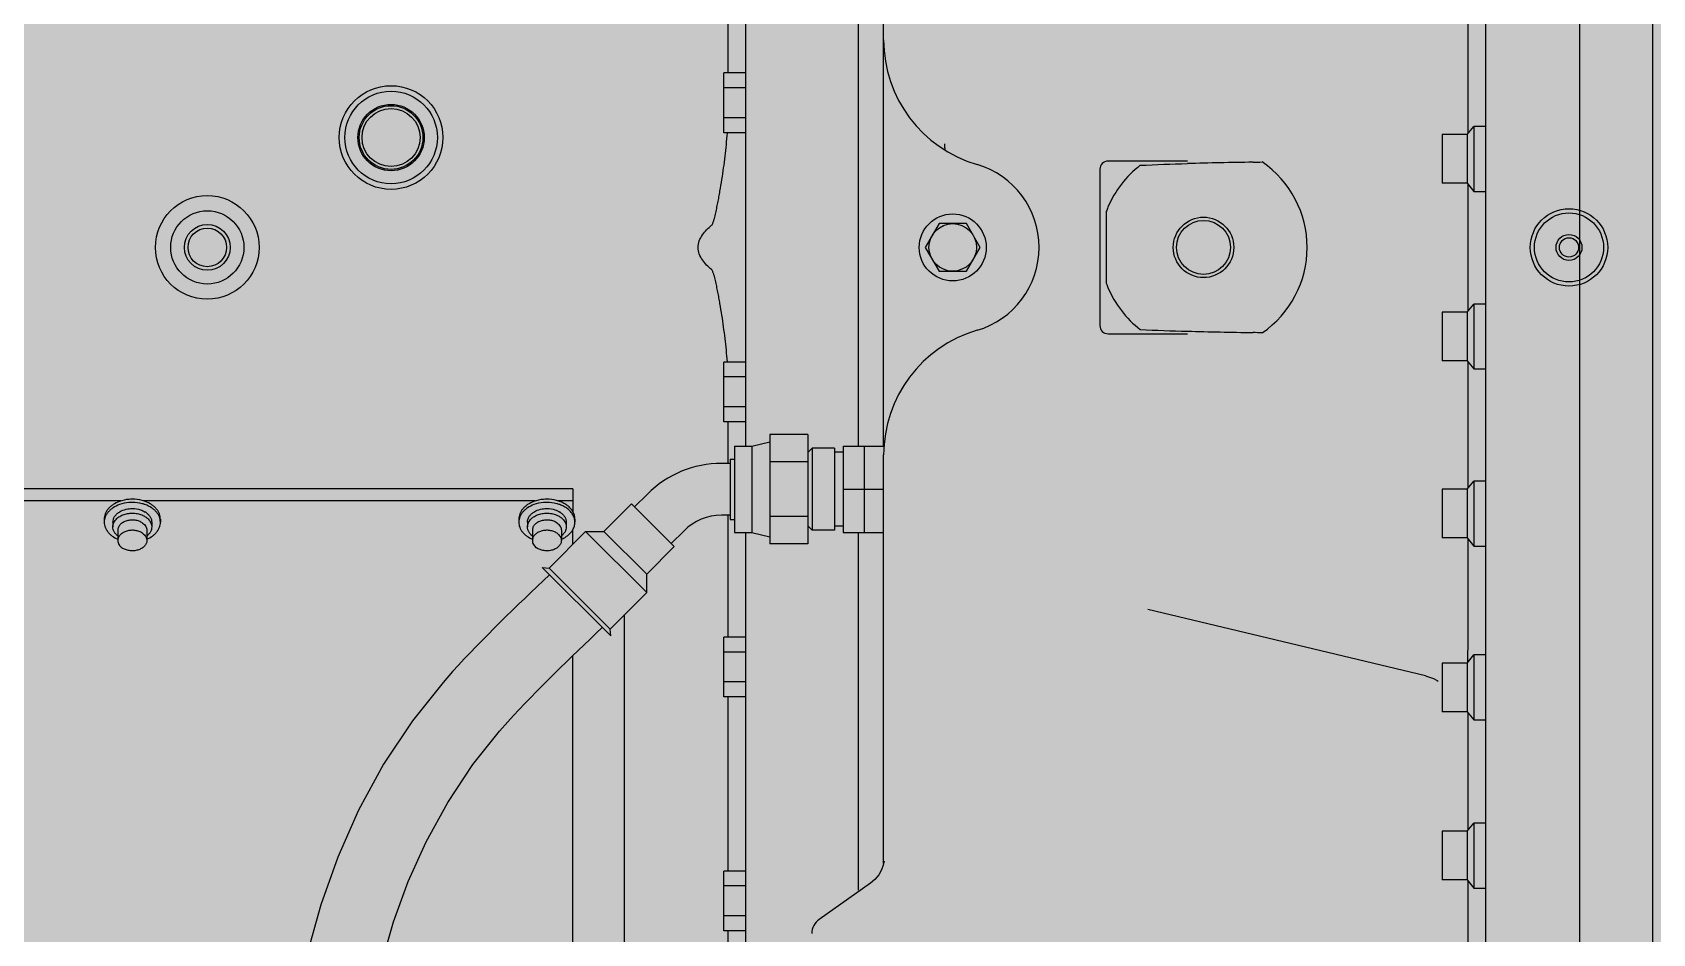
# Model space of a CAD drawing. Extents: x -18489 to 195597, y -1599 to 112111.
# Drawn here: x -14605.3 to -14545.8, y 3033.9 to 3067 of the extents above; entities that cross this region are included whole.
import ezdxf

# ---------------------------------------------------------------- set-up
doc = ezdxf.new("R2010")
doc.units = 0
doc.header["$LTSCALE"] = 100
for name, color, linetype in [('188K-SM-03-F10-MECH-EQ-Y2257103$0$0 Xref', 8, 'Continuous'), ('188K-SM-03-F10-MECH-EQ-Y2257103$0$M-EQU-FOUNDATION', 8, 'Continuous'), ('188K-SM-03-F10-MECH-EQ-Y2257103$0$Micron CUP L10 HVAC EQU$0$M-MECH-EQU', 136, 'Continuous'), ('188K-SM-03-F10-MECH-EQ-Y2257103$0$Micron CUP L10 HVAC EQU$0$M-PHASE1 AREA', 252, 'Continuous')]:
    doc.layers.add(name, color=color, linetype=linetype)

# ---------------------------------------------------------------- blocks, each defined once
blk = doc.blocks.new('188K-SM-03-F10-MECH-EQ-Y2257103$0$Micron CUP L10 HVAC EQU$0$A$C0c53ceb0')
at = {"layer": '188K-SM-03-F10-MECH-EQ-Y2257103$0$Micron CUP L10 HVAC EQU$0$M-PHASE1 AREA'}
for p, q in [((15946.39442, 22878.08583), (15946.39442, 19633.4986)), ((15973.29009, 22076.66037), (15973.29009, 20755.90123)), ((15911.88678, 22022.36767), (15911.88678, 20810.79399)), ((15640.13905, 21710.4475), (15640.13905, 21343.63268)), ((15681.49748, 21652.62068), (15681.49748, 21343.63268)), ((15690.88559, 21343.63268), (15690.88559, 21642.859)), ((15633.79573, 21480.64866), (15633.79573, 21559.66038)), ((15905.54346, 21458.45787), (15905.54346, 21504.71351)), ((15640.13905, 21480.64866), (15632.22259, 21480.64866)), ((15632.22259, 21458.67477), (15632.22259, 21480.64866)), ((15640.13905, 21475.15519), (15632.22259, 21475.15519)), ((15640.13905, 21464.16824), (15632.22259, 21464.16824)), ((15640.13905, 21458.67477), (15632.22259, 21458.67477)), ((15905.16286, 21458.00999), (15896.02848, 21458.00999)), ((15896.02848, 21458.00999), (15896.02848, 21440.12183)), ((15905.16286, 21458.00999), (15907.67481, 21460.96597)), ((15905.16286, 21458.00999), (15905.16286, 21440.12183)), ((15911.88678, 21460.96597), (15907.67481, 21460.96597)), ((15907.67481, 21460.96597), (15907.67481, 21437.16585)), ((15802.43237, 21448.29742), (15773.34872, 21448.29742)), ((15770.30392, 21445.25263), (15770.30392, 21387.90904)), ((15905.16286, 21440.12183), (15896.02848, 21440.12183)), ((15905.16286, 21440.12183), (15907.67481, 21437.16585)), ((15905.54346, 21393.25381), (15905.54346, 21439.67396)), ((15907.67481, 21437.16585), (15911.88678, 21437.16585)), ((15772.66098, 21429.76655), (15772.66098, 21403.39512)), ((15711.22317, 21425.30289), (15706.18749, 21416.58083)), ((15721.29454, 21425.30289), (15711.22317, 21425.30289)), ((15726.33023, 21416.58083), (15721.29454, 21425.30289)), ((15706.18749, 21416.58083), (15711.22317, 21407.85877)), ((15721.29454, 21407.85877), (15726.33023, 21416.58083)), ((15711.22317, 21407.85877), (15721.29454, 21407.85877)), ((15905.16286, 21392.80593), (15896.02848, 21392.80593)), ((15896.02848, 21392.80593), (15896.02848, 21374.91778)), ((15905.16286, 21392.80593), (15907.67481, 21395.76192)), ((15905.16286, 21392.80593), (15905.16286, 21374.91778)), ((15911.88678, 21395.76192), (15907.67481, 21395.76192)), ((15907.67481, 21395.76192), (15907.67481, 21371.96179)), ((15773.34872, 21384.86424), (15802.43237, 21384.86424)), ((15640.13905, 21374.4869), (15632.22259, 21374.4869)), ((15632.22259, 21352.513), (15632.22259, 21374.4869)), ((15905.16286, 21374.91778), (15896.02848, 21374.91778)), ((15905.16286, 21374.91778), (15907.67481, 21371.96179)), ((15905.54346, 21328.21719), (15905.54346, 21374.4699)), ((15640.13905, 21368.99342), (15632.22259, 21368.99342)), ((15907.67481, 21371.96179), (15911.88678, 21371.96179)), ((15640.13905, 21358.00648), (15632.22259, 21358.00648)), ((15640.13905, 21352.513), (15632.22259, 21352.513)), ((15633.79573, 21337.28936), (15633.79573, 21352.513)), ((15642.4607, 21343.63268), (15649.12118, 21345.21851)), ((15663.07648, 21347.84388), (15649.12118, 21347.84388)), ((15649.12118, 21347.84388), (15649.12118, 21307.70489)), ((15663.07648, 21347.84388), (15663.07648, 21307.70489)), ((15634.53155, 21338.87519), (15636.11738, 21338.87519)), ((15634.53155, 21338.87519), (15634.53155, 21316.67358)), ((15636.11738, 21343.63268), (15642.4607, 21343.63268)), ((15636.11738, 21343.63268), (15636.11738, 21311.91609)), ((15642.4607, 21343.63268), (15642.4607, 21311.91609)), ((15664.65597, 21342.83976), (15663.07648, 21341.26028)), ((15672.84519, 21342.83976), (15664.65597, 21342.83976)), ((15664.65597, 21342.83976), (15664.65597, 21312.709)), ((15672.84519, 21342.83976), (15672.84519, 21312.70901)), ((15676.01685, 21341.3364), (15672.84519, 21341.3364)), ((15676.01685, 21343.63268), (15691.00243, 21343.63268)), ((15676.01685, 21343.63268), (15676.01685, 21311.91609)), ((15683.88256, 21311.91609), (15683.88256, 21343.63268)), ((15690.88559, 21190.33459), (15690.88559, 21340.36593)), ((15634.53155, 21337.28936), (15631.35989, 21337.28936)), ((15663.07648, 21337.80913), (15649.12118, 21337.80913)), ((15576.70587, 21327.94927), (15253.19667, 21327.94927)), ((15576.70587, 21327.94927), (15576.70587, 21319.5906)), ((15676.01685, 21327.77438), (15690.88559, 21327.77438)), ((15896.02848, 21327.76932), (15896.02848, 21309.88116)), ((15905.16286, 21327.76932), (15896.02848, 21327.76932)), ((15905.16286, 21327.76932), (15907.67481, 21330.7253)), ((15905.16286, 21327.76932), (15905.16286, 21309.88116)), ((15907.67481, 21330.7253), (15907.67481, 21306.92518)), ((15911.88678, 21330.7253), (15907.67481, 21330.7253)), ((15410.70064, 21323.46387), (15266.96227, 21323.46387)), ((15562.94027, 21323.46387), (15419.20189, 21323.46387)), ((15576.70587, 21323.46387), (15571.44152, 21323.46387)), ((15588.16456, 21312.29974), (15598.26568, 21322.40087)), ((15598.26568, 21322.40087), (15613.9646, 21306.70196)), ((15604.10932, 21326.0018), (15599.38704, 21321.27952)), ((15404.64338, 21316.82547), (15404.64338, 21315.65927)), ((15407.82138, 21315.65927), (15407.82138, 21313.95481)), ((15422.08116, 21315.65927), (15422.08116, 21313.95481)), ((15425.25916, 21316.82547), (15425.25916, 21315.65927)), ((15556.883, 21316.82547), (15556.883, 21315.65927)), ((15560.061, 21315.65927), (15560.061, 21313.95481)), ((15574.32078, 21315.65927), (15574.32078, 21313.95481)), ((15577.49878, 21316.82547), (15577.49878, 21315.65927)), ((15634.53155, 21318.25941), (15631.35989, 21318.25941)), ((15633.79573, 21273.50128), (15633.79573, 21318.25941)), ((15634.53155, 21316.67358), (15636.11738, 21316.67358)), ((15663.07648, 21317.73964), (15649.12118, 21317.73964)), ((15409.62288, 21312.6989), (15409.62288, 21308.93116)), ((15420.27965, 21312.6989), (15420.27965, 21308.93116)), ((15561.86251, 21312.6989), (15561.86251, 21308.93116)), ((15567.98024, 21298.84354), (15581.43645, 21312.29974)), ((15572.51928, 21312.6989), (15572.51928, 21308.93116)), ((15576.70587, 21307.56916), (15576.70587, 21312.89414)), ((15581.43645, 21312.29974), (15588.16456, 21312.29974)), ((15581.43645, 21312.29974), (15603.86347, 21289.87273)), ((15588.16456, 21312.29974), (15603.86347, 21296.60083)), ((15617.56553, 21312.54559), (15612.84324, 21307.82331)), ((15636.11738, 21311.91609), (15642.4607, 21311.91609)), ((15640.13905, 21311.91609), (15640.13905, 21061.35504)), ((15642.4607, 21311.91609), (15649.12118, 21310.33026)), ((15664.65597, 21312.709), (15663.07648, 21314.28849)), ((15672.84519, 21312.709), (15664.65597, 21312.709)), ((15676.01685, 21314.21237), (15672.84519, 21314.21237)), ((15676.01685, 21311.91609), (15690.88559, 21311.91609)), ((15681.49748, 21311.91609), (15681.49748, 21180.54099)), ((15905.16286, 21309.88116), (15896.02848, 21309.88116)), ((15905.16286, 21309.88116), (15907.67481, 21306.92518)), ((15905.54346, 21273.22834), (15905.54346, 21309.43329)), ((15613.9646, 21306.70196), (15603.86347, 21296.60083)), ((15663.07648, 21307.70489), (15649.12118, 21307.70489)), ((15907.67481, 21306.92518), (15911.88678, 21306.92518)), ((15565.51327, 21299.06781), (15567.98024, 21298.84354)), ((15565.51327, 21299.06781), (15590.63153, 21273.94955)), ((15567.98024, 21298.84354), (15590.40726, 21276.41652)), ((15603.86347, 21289.87273), (15603.86347, 21296.60083)), ((15590.40726, 21276.41652), (15603.86347, 21289.87273)), ((15595.73582, 21118.74732), (15595.73582, 21281.74508)), ((15889.87837, 21259.21531), (15787.87397, 21283.65637)), ((15590.63153, 21273.94955), (15590.40726, 21276.41652)), ((15640.13905, 21273.50128), (15632.22259, 21273.50128)), ((15632.22259, 21251.52738), (15632.22259, 21273.50128)), ((15905.39926, 21264.07777), (15905.54346, 21273.25204)), ((15640.13905, 21268.00781), (15632.22259, 21268.00781)), ((15905.16286, 21263.9622), (15907.67481, 21266.91819)), ((15907.67481, 21266.91819), (15907.67481, 21243.11806)), ((15911.88678, 21266.91819), (15907.67481, 21266.91819)), ((15576.70587, 21122.23287), (15576.70587, 21266.61465)), ((15896.02848, 21263.9622), (15896.02848, 21246.07405)), ((15905.16286, 21263.9622), (15896.02848, 21263.9622)), ((15905.16286, 21263.9622), (15905.16286, 21246.07405)), ((15529.09959, 21256.86517), (15517.88164, 21242.79204)), ((15532.5945, 21260.81469), (15529.10374, 21256.86978)), ((15640.13905, 21257.02086), (15632.22259, 21257.02086)), ((15889.8739, 21259.21632), (15890.62042, 21259.01994)), ((15890.62042, 21259.01994), (15892.79751, 21258.23115)), ((15892.79751, 21258.23115), (15894.18174, 21257.52851)), ((15894.18174, 21257.52851), (15894.53408, 21257.31479)), ((15640.13905, 21251.52738), (15632.22259, 21251.52738)), ((15633.79573, 21187.58739), (15633.79573, 21251.52738)), ((15905.16286, 21246.07405), (15896.02848, 21246.07405)), ((15905.16286, 21246.07405), (15907.67481, 21243.11806)), ((15905.54346, 21202.63498), (15905.54346, 21245.62617)), ((15907.67481, 21243.11806), (15911.88678, 21243.11806)), ((15517.88164, 21242.79204), (15507.25511, 21226.80324)), ((15540.02212, 21226.6455), (15549.78681, 21238.89379)), ((15552.91595, 21242.42987), (15549.78264, 21238.88915)), ((15507.25511, 21226.80324), (15498.05177, 21209.9588)), ((15530.81511, 21212.80651), (15540.02212, 21226.6455)), ((15498.05177, 21209.9588), (15490.37189, 21192.68293)), ((15522.88875, 21198.36391), (15530.81511, 21212.80651)), ((15896.02848, 21202.1871), (15896.02848, 21184.29895)), ((15905.16286, 21202.1871), (15896.02848, 21202.1871)), ((15905.16286, 21202.1871), (15907.67481, 21205.14309)), ((15905.16286, 21202.1871), (15905.16286, 21184.29895)), ((15907.67481, 21205.14309), (15907.67481, 21181.34296)), ((15911.88678, 21205.14309), (15907.67481, 21205.14309)), ((15516.29428, 21183.69709), (15522.88875, 21198.36391)), ((15490.37189, 21192.68293), (15484.12823, 21175.19311)), ((15690.73919, 21189.68398), (15690.12904, 21188.04215)), ((15690.9993, 21190.83994), (15690.73919, 21189.68398)), ((15691.04868, 21191.22004), (15690.9993, 21190.83994)), ((15691.04468, 21191.15994), (15691.04868, 21191.22004)), ((15510.90167, 21168.9332), (15516.29428, 21183.69709)), ((15640.13905, 21187.58739), (15632.22259, 21187.58739)), ((15632.22259, 21165.61349), (15632.22259, 21187.58739)), ((15687.6253, 21184.46574), (15686.03608, 21183.13055)), ((15689.09886, 21186.23034), (15687.6253, 21184.46574)), ((15690.12904, 21188.04215), (15689.09886, 21186.23034)), ((15905.16286, 21184.29895), (15896.02848, 21184.29895)), ((15905.16286, 21184.29895), (15907.67481, 21181.34296)), ((15905.54346, 21143.66885), (15905.54346, 21183.85107)), ((15640.13905, 21182.09391), (15632.22259, 21182.09391)), ((15686.03645, 21183.13081), (15667.17839, 21169.79615)), ((15907.67481, 21181.34296), (15911.88678, 21181.34296)), ((15484.12823, 21175.19311), (15479.27019, 21157.69199)), ((15506.65315, 21154.31098), (15510.90167, 21168.9332)), ((15640.13905, 21171.10696), (15632.22259, 21171.10696)), ((15640.13905, 21165.61349), (15632.22259, 21165.61349)), ((15633.79573, 21125.19451), (15633.79573, 21165.61349))]:
    blk.add_line(p, q, dxfattribs=at)
for centre, radius in [((15509.97417, 21456.92433), 19.02995), ((15509.97417, 21456.92433), 17.00009), ((15509.97417, 21456.92433), 12.17917), ((15509.97417, 21456.92433), 11.69708), ((15509.97417, 21456.92433), 10.65677), ((15442.48127, 21416.58083), 19.02995), ((15442.48127, 21416.58083), 13.44783), ((15716.25886, 21416.58083), 12.29335), ((15808.36383, 21416.58083), 11.10081), ((15942.58843, 21416.58083), 14.20903), ((15942.58843, 21416.58083), 12.68664), ((15442.48127, 21416.58083), 8.39855), ((15442.48127, 21416.58083), 7.07914), ((15716.25886, 21416.58083), 8.72206), ((15808.36383, 21416.58083), 9.90826), ((15942.58843, 21416.58083), 4.75749), ((15942.58843, 21416.58083), 3.52688)]:
    blk.add_circle(centre, radius, dxfattribs=at)
for centre, radius, start, end in [((15738.58734, 21492.79573), 47.70175, 180, 253.67113818), ((15732.24402, 21454.64074), 19.02995, 180, 187.12726328), ((15716.25886, 21416.58083), 31.71659, 286.32886182, 73.67113818), ((15773.34872, 21445.25263), 3.04479, 90, 180), ((15808.36383, 21416.58083), 38.05991, 127.58578965, 157.23417919), ((15857.84302, 19383.24349), 2064.85361, 90.86870216, 91.53704385), ((15823.81701, 21626.45659), 178.61754, 270.87269468, 271.96004899), ((15808.36383, 21416.58083), 38.05991, 304.50924522, 55.49085535), ((15808.34893, 21416.58671), 38.0439, 157.23365402, 159.73041596), ((15808.35761, 21416.57838), 38.05322, 200.26988978, 202.76604023), ((15808.36383, 21416.58083), 38.05991, 202.76582081, 232.41421035), ((15738.58734, 21340.36593), 47.70175, 106.32886182, 180), ((15773.34872, 21387.90904), 3.04479, 180, 270), ((15857.85034, 23450.16014), 2065.09568, 268.46293326, 269.13145791), ((15823.8435, 21207.64084), 177.68146, 88.03814755, 89.12821169), ((15631.35989, 21298.75123), 38.53814, 90, 135), ((15567.68875, 21311.71317), 12.33701, 69.74562475, 70.06371566), ((15413.2514, 21312.7298), 5.83906, 129.84087528, 132.67667152), ((15413.39515, 21312.56006), 6.06149, 128.88863997, 129.85627154), ((15416.10084, 21313.71598), 6.74451, 54.75559581, 57.51841507), ((15416.80552, 21312.89591), 5.61228, 45.62720293, 46.99342996), ((15416.87046, 21312.96268), 5.51914, 45.28058993, 45.62435177), ((15565.49103, 21312.7298), 5.83906, 129.84087528, 132.67667152), ((15565.63477, 21312.56006), 6.06149, 128.88863997, 129.85627154), ((15568.34046, 21313.71598), 6.74451, 54.75559581, 57.51841507), ((15569.04514, 21312.89591), 5.61228, 45.62720293, 46.99342996), ((15569.11008, 21312.96268), 5.51914, 45.28058993, 45.62435176), ((15631.35989, 21298.75123), 19.50818, 90, 135), ((15670.83649, 21164.61846), 6.33911, 125.16573425, 180.01456027)]:
    blk.add_arc(centre, radius, start, end, dxfattribs=at)
for points, knots in [([(15627.67379, 21424.7049), (15627.81221, 21424.81931), (15628.0018, 21425.14006), (15628.28674, 21425.79651), (15628.56166, 21426.65882), (15628.84543, 21427.70123), (15629.18669, 21429.10233), (15629.57143, 21430.86243), (15629.99691, 21432.98175), (15630.39671, 21435.10529), (15630.90198, 21437.94004), (15631.48733, 21441.48901), (15632.11871, 21445.75544), (15632.85588, 21451.44691), (15633.27769, 21455.7297), (15633.47769, 21458.58808)], [0, 0, 0, 0, 0.015614886, 0.03128385, 0.062622577, 0.093964732, 0.125304382, 0.187971457, 0.250621631, 0.313251559, 0.37585836, 0.500990207, 0.625995527, 0.750851049, 1, 1, 1, 1]), ([(15622.75677, 21416.58083), (15622.75677, 21417.39554), (15623.06967, 21419.03612), (15624.25068, 21421.20597), (15625.83377, 21423.08603), (15627.04494, 21424.18511), (15627.67379, 21424.7049)], [0, 0, 0, 0, 0.249744859, 0.499769215, 0.749902502, 1, 1, 1, 1]), ([(15627.67379, 21408.45677), (15627.04494, 21408.97655), (15625.83377, 21410.07564), (15624.25068, 21411.95569), (15623.06967, 21414.12554), (15622.75677, 21415.76612), (15622.75677, 21416.58083)], [0, 0, 0, 0, 0.250097272, 0.500230231, 0.750255171, 1, 1, 1, 1]), ([(15633.47746, 21374.57687), (15633.27742, 21377.43499), (15632.85557, 21381.71738), (15632.11841, 21387.40832), (15631.48706, 21391.67436), (15630.90174, 21395.22299), (15630.3965, 21398.05748), (15629.99673, 21400.18082), (15629.57128, 21402.29994), (15629.18657, 21404.05988), (15628.84533, 21405.46085), (15628.56157, 21406.50316), (15628.28665, 21407.3654), (15628.00172, 21408.02174), (15627.81215, 21408.3424), (15627.67379, 21408.45677)], [0, 0, 0, 0, 0.249150235, 0.374006229, 0.499011959, 0.624144181, 0.686751162, 0.749381269, 0.812031623, 0.874698896, 0.906038663, 0.937380981, 0.96872001, 0.984389825, 1, 1, 1, 1]), ([(15410.18248, 21323.28732), (15409.3836, 21322.99253), (15408.24632, 21322.4345), (15406.94011, 21321.4478), (15406.12635, 21320.63557), (15405.47497, 21319.75079), (15404.99891, 21318.80884), (15404.70863, 21317.82764), (15404.64338, 21317.15696), (15404.64338, 21316.82547)], [0, 0, 0, 0, 0.282453329, 0.415182561, 0.541745185, 0.662447936, 0.77810747, 0.890044774, 1, 1, 1, 1]), ([(15410.18248, 21322.12112), (15409.3836, 21321.82633), (15408.24632, 21321.26829), (15406.94011, 21320.28159), (15406.12635, 21319.46936), (15405.47497, 21318.58458), (15404.99891, 21317.64263), (15404.70863, 21316.66144), (15404.64338, 21315.99076), (15404.64338, 21315.65927)], [0, 0, 0, 0, 0.282453329, 0.415182561, 0.541745185, 0.662447936, 0.77810747, 0.890044774, 1, 1, 1, 1]), ([(15414.95127, 21324.11425), (15414.53877, 21324.11425), (15412.922, 21324.04581), (15411.31336, 21323.70463), (15410.18248, 21323.28732)], [0, 0, 0, 0, 0.254957247, 1, 1, 1, 1]), ([(15414.95127, 21322.94805), (15414.53877, 21322.94805), (15412.922, 21322.8796), (15411.31336, 21322.53843), (15410.18248, 21322.12112)], [0, 0, 0, 0, 0.254957247, 1, 1, 1, 1]), ([(15410.1842, 21319.40829), (15410.40562, 21319.54907), (15411.36423, 21320.0845), (15412.43216, 21320.41347), (15413.25401, 21320.55593)], [0, 0, 0, 0, 0.23929935, 1, 1, 1, 1]), ([(15413.25401, 21320.55593), (15413.58484, 21320.61327), (15414.91607, 21320.77333), (15416.28061, 21320.66591), (15417.25681, 21320.42999)], [0, 0, 0, 0, 0.250558288, 1, 1, 1, 1]), ([(15419.72006, 21323.28732), (15419.3492, 21323.42417), (15417.80478, 21323.91109), (15416.17403, 21324.11425), (15414.95127, 21324.11425)], [0, 0, 0, 0, 0.244303598, 1, 1, 1, 1]), ([(15419.72006, 21322.12112), (15419.3492, 21322.25797), (15417.80478, 21322.74489), (15416.17403, 21322.94805), (15414.95127, 21322.94805)], [0, 0, 0, 0, 0.244303598, 1, 1, 1, 1]), ([(15417.25681, 21320.42999), (15417.48181, 21320.37562), (15418.34075, 21320.13398), (15419.1654, 21319.76037), (15419.72283, 21319.40541)], [0, 0, 0, 0, 0.259403393, 1, 1, 1, 1]), ([(15425.25916, 21316.82547), (15425.25916, 21317.15696), (15425.19391, 21317.82764), (15424.90363, 21318.80884), (15424.42756, 21319.75079), (15423.77619, 21320.63557), (15422.96242, 21321.4478), (15421.65622, 21322.4345), (15420.51894, 21322.99253), (15419.72006, 21323.28732)], [0, 0, 0, 0, 0.109955226, 0.22189253, 0.337552064, 0.458254815, 0.584817439, 0.717546671, 1, 1, 1, 1]), ([(15425.25916, 21315.65927), (15425.25916, 21315.99076), (15425.19391, 21316.66144), (15424.90363, 21317.64263), (15424.42756, 21318.58458), (15423.77619, 21319.46936), (15422.96242, 21320.28159), (15421.65622, 21321.26829), (15420.51894, 21321.82633), (15419.72006, 21322.12112)], [0, 0, 0, 0, 0.109955226, 0.22189253, 0.337552064, 0.458254815, 0.584817439, 0.717546671, 1, 1, 1, 1]), ([(15562.4221, 21323.28732), (15561.62322, 21322.99253), (15560.48594, 21322.4345), (15559.17974, 21321.4478), (15558.36597, 21320.63557), (15557.7146, 21319.75079), (15557.23853, 21318.80884), (15556.94825, 21317.82764), (15556.883, 21317.15696), (15556.883, 21316.82547)], [0, 0, 0, 0, 0.282453329, 0.415182561, 0.541745185, 0.662447936, 0.77810747, 0.890044774, 1, 1, 1, 1]), ([(15562.4221, 21322.12112), (15561.62322, 21321.82633), (15560.48594, 21321.26829), (15559.17974, 21320.28159), (15558.36597, 21319.46936), (15557.7146, 21318.58458), (15557.23853, 21317.64263), (15556.94825, 21316.66144), (15556.883, 21315.99076), (15556.883, 21315.65927)], [0, 0, 0, 0, 0.282453329, 0.415182561, 0.541745185, 0.662447936, 0.77810747, 0.890044774, 1, 1, 1, 1]), ([(15567.19089, 21324.11425), (15566.77839, 21324.11425), (15565.16162, 21324.04581), (15563.55299, 21323.70463), (15562.4221, 21323.28732)], [0, 0, 0, 0, 0.254957247, 1, 1, 1, 1]), ([(15567.19089, 21322.94805), (15566.77839, 21322.94805), (15565.16162, 21322.8796), (15563.55299, 21322.53843), (15562.4221, 21322.12112)], [0, 0, 0, 0, 0.254957247, 1, 1, 1, 1]), ([(15562.42382, 21319.40829), (15562.64525, 21319.54907), (15563.60386, 21320.0845), (15564.67178, 21320.41347), (15565.49364, 21320.55593)], [0, 0, 0, 0, 0.23929935, 1, 1, 1, 1]), ([(15565.49364, 21320.55593), (15565.82447, 21320.61327), (15567.1557, 21320.77333), (15568.52024, 21320.66591), (15569.49643, 21320.42999)], [0, 0, 0, 0, 0.250558288, 1, 1, 1, 1]), ([(15571.89536, 21323.31086), (15571.52872, 21323.44384), (15570.00376, 21323.91677), (15568.39627, 21324.11425), (15567.19089, 21324.11425)], [0, 0, 0, 0, 0.244463998, 1, 1, 1, 1]), ([(15571.95968, 21322.12112), (15571.58883, 21322.25797), (15570.04441, 21322.74489), (15568.41365, 21322.94805), (15567.19089, 21322.94805)], [0, 0, 0, 0, 0.244303598, 1, 1, 1, 1]), ([(15569.49643, 21320.42999), (15569.72143, 21320.37562), (15570.58037, 21320.13398), (15571.40502, 21319.76037), (15571.96246, 21319.40541)], [0, 0, 0, 0, 0.259403393, 1, 1, 1, 1]), ([(15576.72499, 21319.59616), (15576.49021, 21320.00013), (15575.91166, 21320.78116), (15574.80588, 21321.79278), (15573.47255, 21322.65113), (15572.48058, 21323.09511), (15571.95968, 21323.28732)], [0, 0, 0, 0, 0.228329103, 0.471045062, 0.728675928, 1, 1, 1, 1]), ([(15576.72499, 21318.42995), (15576.49021, 21318.83393), (15575.91166, 21319.61496), (15574.80588, 21320.62658), (15573.47255, 21321.48493), (15572.48058, 21321.9289), (15571.95968, 21322.12112)], [0, 0, 0, 0, 0.228329103, 0.471045062, 0.728675928, 1, 1, 1, 1]), ([(15404.64338, 21315.65927), (15404.64338, 21315.34706), (15404.70113, 21314.7162), (15404.95842, 21313.79049), (15405.38129, 21312.89742), (15405.9615, 21312.05216), (15406.68881, 21311.2679), (15407.86063, 21310.30118), (15408.88869, 21309.73399), (15409.61454, 21309.42341)], [0, 0, 0, 0, 0.111041272, 0.223864441, 0.340057107, 0.460865279, 0.587115231, 0.719198405, 1, 1, 1, 1]), ([(15407.82139, 21315.65927), (15407.82137, 21316.01281), (15407.93155, 21316.73852), (15408.41139, 21317.75941), (15409.17578, 21318.67832), (15409.8271, 21319.18123), (15410.1842, 21319.40829)], [0, 0, 0, 0, 0.229878134, 0.469193344, 0.724849465, 1, 1, 1, 1]), ([(15407.82139, 21313.95481), (15407.82137, 21314.23026), (15407.88708, 21314.79025), (15408.17757, 21315.59969), (15408.64961, 21316.36125), (15409.06382, 21316.81096), (15409.29333, 21317.02263)], [0, 0, 0, 0, 0.236311373, 0.47868463, 0.732142065, 1, 1, 1, 1]), ([(15409.5897, 21317.27813), (15409.7277, 21317.38944), (15410.32195, 21317.82768), (15410.98702, 21318.16645), (15411.50923, 21318.36999)], [0, 0, 0, 0, 0.240318239, 1, 1, 1, 1]), ([(15418.71901, 21315.36309), (15418.33301, 21315.63603), (15417.45018, 21316.0873), (15415.98362, 21316.44948), (15414.43269, 21316.50229), (15412.92452, 21316.24119), (15411.77827, 21315.76732), (15411.00234, 21315.24871), (15410.51626, 21314.81175), (15410.12513, 21314.32784), (15409.83806, 21313.8067), (15409.66244, 21313.25975), (15409.6229, 21312.88418), (15409.62289, 21312.6989)], [0, 0, 0, 0, 0.127053078, 0.263099053, 0.403097074, 0.541096162, 0.67159514, 0.73291269, 0.791219579, 0.846585546, 0.899365164, 0.950204551, 1, 1, 1, 1]), ([(15411.50923, 21318.36999), (15412.04795, 21318.57996), (15413.18866, 21318.89453), (15414.96207, 21319.04908), (15416.73481, 21318.89077), (15417.87439, 21318.57376), (15418.41228, 21318.36257)], [0, 0, 0, 0, 0.246137616, 0.500095833, 0.754005293, 1, 1, 1, 1]), ([(15418.41228, 21318.36257), (15418.5557, 21318.30627), (15419.10599, 21318.0725), (15419.6305, 21317.77599), (15419.99286, 21317.51976)], [0, 0, 0, 0, 0.257701899, 1, 1, 1, 1]), ([(15418.71901, 21315.36309), (15418.95707, 21315.19475), (15419.38995, 21314.82703), (15419.89367, 21314.17108), (15420.20787, 21313.45259), (15420.27966, 21312.94628), (15420.27964, 21312.6989)], [0, 0, 0, 0, 0.273135441, 0.528102832, 0.768261134, 1, 1, 1, 1]), ([(15419.99286, 21319.22421), (15420.31142, 21318.99895), (15420.89066, 21318.50691), (15421.56465, 21317.62917), (15421.98511, 21316.66777), (15422.08113, 21315.99028), (15422.08115, 21315.65927)], [0, 0, 0, 0, 0.273138985, 0.528101816, 0.76826059, 1, 1, 1, 1]), ([(15419.99286, 21317.51976), (15420.04999, 21317.47936), (15420.27204, 21317.31693), (15420.48354, 21317.13997), (15420.63355, 21317.00003)], [0, 0, 0, 0, 0.254324237, 1, 1, 1, 1]), ([(15420.288, 21309.42341), (15421.01384, 21309.73399), (15422.0419, 21310.30118), (15423.21373, 21311.2679), (15423.94104, 21312.05216), (15424.52125, 21312.89742), (15424.94411, 21313.79049), (15425.20141, 21314.7162), (15425.25916, 21315.34706), (15425.25916, 21315.65927)], [0, 0, 0, 0, 0.280801595, 0.412884769, 0.539134721, 0.659942893, 0.776135559, 0.888958728, 1, 1, 1, 1]), ([(15420.75392, 21316.88437), (15420.96203, 21316.67828), (15421.33679, 21316.24298), (15421.76165, 21315.51462), (15422.02234, 21314.74565), (15422.08113, 21314.21583), (15422.08115, 21313.95481)], [0, 0, 0, 0, 0.266460067, 0.519561979, 0.762529675, 1, 1, 1, 1]), ([(15556.883, 21315.65927), (15556.883, 21315.34706), (15556.94075, 21314.7162), (15557.19805, 21313.79049), (15557.62091, 21312.89742), (15558.20112, 21312.05216), (15558.92843, 21311.2679), (15560.10026, 21310.30118), (15561.12832, 21309.73399), (15561.85416, 21309.42341)], [0, 0, 0, 0, 0.111041272, 0.223864441, 0.340057107, 0.460865279, 0.587115231, 0.719198405, 1, 1, 1, 1]), ([(15560.06101, 21315.65927), (15560.06099, 21316.01281), (15560.17118, 21316.73852), (15560.65102, 21317.75941), (15561.41541, 21318.67832), (15562.06672, 21319.18123), (15562.42382, 21319.40829)], [0, 0, 0, 0, 0.229878134, 0.469193344, 0.724849465, 1, 1, 1, 1]), ([(15560.06101, 21313.95481), (15560.061, 21314.23026), (15560.12671, 21314.79025), (15560.41719, 21315.59969), (15560.88923, 21316.36125), (15561.30344, 21316.81096), (15561.53296, 21317.02263)], [0, 0, 0, 0, 0.236311373, 0.47868463, 0.732142065, 1, 1, 1, 1]), ([(15561.82932, 21317.27813), (15561.96732, 21317.38944), (15562.56157, 21317.82768), (15563.22664, 21318.16645), (15563.74885, 21318.36999)], [0, 0, 0, 0, 0.240318239, 1, 1, 1, 1]), ([(15570.95863, 21315.36309), (15570.57264, 21315.63603), (15569.6898, 21316.0873), (15568.22324, 21316.44948), (15566.67232, 21316.50229), (15565.16414, 21316.24119), (15564.0179, 21315.76732), (15563.24197, 21315.24871), (15562.75588, 21314.81175), (15562.36475, 21314.32784), (15562.07769, 21313.8067), (15561.90206, 21313.25975), (15561.86253, 21312.88418), (15561.86252, 21312.6989)], [0, 0, 0, 0, 0.127053078, 0.263099053, 0.403097074, 0.541096162, 0.67159514, 0.73291269, 0.791219579, 0.846585546, 0.899365164, 0.950204551, 1, 1, 1, 1]), ([(15563.74885, 21318.36999), (15564.28757, 21318.57996), (15565.42828, 21318.89453), (15567.20169, 21319.04908), (15568.97443, 21318.89077), (15570.11401, 21318.57376), (15570.6519, 21318.36257)], [0, 0, 0, 0, 0.246137616, 0.500095833, 0.754005293, 1, 1, 1, 1]), ([(15570.6519, 21318.36257), (15570.79532, 21318.30627), (15571.34562, 21318.0725), (15571.87012, 21317.77599), (15572.23249, 21317.51976)], [0, 0, 0, 0, 0.257701899, 1, 1, 1, 1]), ([(15570.95863, 21315.36309), (15571.1967, 21315.19475), (15571.62958, 21314.82703), (15572.13329, 21314.17108), (15572.44749, 21313.45259), (15572.51929, 21312.94628), (15572.51927, 21312.6989)], [0, 0, 0, 0, 0.273135441, 0.528102832, 0.768261134, 1, 1, 1, 1]), ([(15572.23249, 21319.22421), (15572.55105, 21318.99895), (15573.13028, 21318.50691), (15573.80428, 21317.62917), (15574.22473, 21316.66777), (15574.32076, 21315.99028), (15574.32077, 21315.65927)], [0, 0, 0, 0, 0.273138985, 0.528101816, 0.76826059, 1, 1, 1, 1]), ([(15572.23249, 21317.51976), (15572.28961, 21317.47936), (15572.51166, 21317.31693), (15572.72317, 21317.13997), (15572.87318, 21317.00003)], [0, 0, 0, 0, 0.254324237, 1, 1, 1, 1]), ([(15572.99354, 21316.88437), (15573.20166, 21316.67828), (15573.57642, 21316.24298), (15574.00128, 21315.51462), (15574.26196, 21314.74565), (15574.32076, 21314.21583), (15574.32077, 21313.95481)], [0, 0, 0, 0, 0.266460067, 0.519561979, 0.762529675, 1, 1, 1, 1]), ([(15577.49878, 21316.82547), (15577.49878, 21317.0625), (15577.46573, 21317.53943), (15577.31783, 21318.24607), (15577.07323, 21318.93863), (15576.85044, 21319.38031), (15576.72499, 21319.59616)], [0, 0, 0, 0, 0.244493334, 0.491275134, 0.742487277, 1, 1, 1, 1]), ([(15577.49878, 21315.65927), (15577.49878, 21315.8963), (15577.46573, 21316.37322), (15577.31783, 21317.07986), (15577.07323, 21317.77242), (15576.85044, 21318.2141), (15576.72499, 21318.42995)], [0, 0, 0, 0, 0.244493334, 0.491275134, 0.742487277, 1, 1, 1, 1]), ([(15576.72499, 21312.88858), (15576.85044, 21313.10443), (15577.07323, 21313.54611), (15577.31783, 21314.23867), (15577.46573, 21314.94531), (15577.49878, 21315.42223), (15577.49878, 21315.65927)], [0, 0, 0, 0, 0.257512723, 0.508724866, 0.755506666, 1, 1, 1, 1]), ([(15409.60575, 21310.61862), (15409.33063, 21310.83905), (15408.83215, 21311.31368), (15408.25797, 21312.13875), (15407.90222, 21313.02879), (15407.8214, 21313.6502), (15407.82139, 21313.95481)], [0, 0, 0, 0, 0.27071122, 0.524907514, 0.766088143, 1, 1, 1, 1]), ([(15409.62289, 21308.93116), (15409.62287, 21308.68378), (15409.69467, 21308.17747), (15410.00887, 21307.45898), (15410.51258, 21306.80303), (15410.94546, 21306.43531), (15411.18353, 21306.26697)], [0, 0, 0, 0, 0.231738866, 0.471897168, 0.72686456, 1, 1, 1, 1]), ([(15418.71901, 21311.59535), (15418.33301, 21311.86829), (15417.45018, 21312.31956), (15415.98362, 21312.68175), (15414.43269, 21312.73455), (15412.92452, 21312.47345), (15411.77827, 21311.99958), (15411.00234, 21311.48097), (15410.51626, 21311.04401), (15410.12513, 21310.5601), (15409.83806, 21310.03896), (15409.66244, 21309.49201), (15409.6229, 21309.11644), (15409.62289, 21308.93116)], [0, 0, 0, 0, 0.127053078, 0.263099053, 0.403097074, 0.541096163, 0.67159514, 0.73291269, 0.79121958, 0.846585546, 0.899365164, 0.950204551, 1, 1, 1, 1]), ([(15420.27964, 21308.93116), (15420.27963, 21308.74588), (15420.2401, 21308.37031), (15420.06447, 21307.82336), (15419.77741, 21307.30222), (15419.38628, 21306.81832), (15418.90019, 21306.38135), (15418.12426, 21305.86274), (15416.97802, 21305.38887), (15415.46984, 21305.12777), (15413.91892, 21305.18058), (15412.45236, 21305.54276), (15411.56952, 21305.99403), (15411.18353, 21306.26697)], [0, 0, 0, 0, 0.049795449, 0.100634836, 0.153414454, 0.20878042, 0.26708731, 0.32840486, 0.458903838, 0.596902926, 0.736900947, 0.872946922, 1, 1, 1, 1]), ([(15418.71901, 21311.59535), (15418.95707, 21311.42702), (15419.38995, 21311.0593), (15419.89367, 21310.40334), (15420.20787, 21309.68485), (15420.27966, 21309.17854), (15420.27964, 21308.93116)], [0, 0, 0, 0, 0.27313544, 0.528102832, 0.768261134, 1, 1, 1, 1]), ([(15422.08115, 21313.95481), (15422.08116, 21313.64941), (15421.99987, 21313.02633), (15421.6423, 21312.1341), (15421.06522, 21311.30749), (15420.56449, 21310.83225), (15420.28815, 21310.61169)], [0, 0, 0, 0, 0.233858872, 0.475016731, 0.729262571, 1, 1, 1, 1]), ([(15561.84538, 21310.61862), (15561.57025, 21310.83905), (15561.07178, 21311.31368), (15560.4976, 21312.13875), (15560.14184, 21313.02879), (15560.06103, 21313.6502), (15560.06101, 21313.95481)], [0, 0, 0, 0, 0.27071122, 0.524907514, 0.766088143, 1, 1, 1, 1]), ([(15561.86252, 21308.93116), (15561.8625, 21308.68378), (15561.93429, 21308.17747), (15562.24849, 21307.45898), (15562.75221, 21306.80303), (15563.18509, 21306.43531), (15563.42315, 21306.26697)], [0, 0, 0, 0, 0.231738866, 0.471897168, 0.72686456, 1, 1, 1, 1]), ([(15570.95863, 21311.59535), (15570.57264, 21311.86829), (15569.6898, 21312.31956), (15568.22324, 21312.68175), (15566.67232, 21312.73455), (15565.16414, 21312.47345), (15564.0179, 21311.99958), (15563.24197, 21311.48097), (15562.75588, 21311.04401), (15562.36475, 21310.5601), (15562.07769, 21310.03896), (15561.90206, 21309.49201), (15561.86253, 21309.11644), (15561.86252, 21308.93116)], [0, 0, 0, 0, 0.127053078, 0.263099053, 0.403097074, 0.541096163, 0.67159514, 0.73291269, 0.79121958, 0.846585546, 0.899365164, 0.950204551, 1, 1, 1, 1]), ([(15572.51927, 21308.93116), (15572.51926, 21308.74588), (15572.47972, 21308.37031), (15572.3041, 21307.82336), (15572.01703, 21307.30222), (15571.6259, 21306.81832), (15571.13982, 21306.38135), (15570.36389, 21305.86274), (15569.21764, 21305.38887), (15567.70947, 21305.12777), (15566.15854, 21305.18058), (15564.69198, 21305.54276), (15563.80915, 21305.99403), (15563.42315, 21306.26697)], [0, 0, 0, 0, 0.049795449, 0.100634836, 0.153414454, 0.208780421, 0.26708731, 0.32840486, 0.458903838, 0.596902926, 0.736900947, 0.872946922, 1, 1, 1, 1]), ([(15570.95863, 21311.59535), (15571.1967, 21311.42702), (15571.62958, 21311.0593), (15572.13329, 21310.40334), (15572.44749, 21309.68485), (15572.51929, 21309.17854), (15572.51927, 21308.93116)], [0, 0, 0, 0, 0.27313544, 0.528102832, 0.768261134, 1, 1, 1, 1]), ([(15572.52762, 21309.42341), (15572.98504, 21309.61913), (15573.85492, 21310.05835), (15575.023, 21310.87344), (15575.99647, 21311.81097), (15576.51194, 21312.522), (15576.72499, 21312.88858)], [0, 0, 0, 0, 0.269931631, 0.526826294, 0.769963352, 1, 1, 1, 1]), ([(15574.32077, 21313.95481), (15574.32079, 21313.64941), (15574.23949, 21313.02633), (15573.88193, 21312.1341), (15573.30484, 21311.30749), (15572.80412, 21310.83225), (15572.52778, 21310.61169)], [0, 0, 0, 0, 0.233858872, 0.475016731, 0.729262571, 1, 1, 1, 1])]:
    blk.add_open_spline(points, degree=3, knots=knots, dxfattribs=at)
for points in [[(15785.14924, 21446.74106), (15790.9158, 21447.01044), (15796.68625, 21447.19567), (15802.45692, 21447.35415)], [(15785.14924, 21386.4206), (15790.9158, 21386.15122), (15796.68625, 21385.96599), (15802.45692, 21385.80752)], [(15568.18419, 21296.39697), (15556.05971, 21284.80343), (15543.82265, 21273.27836), (15532.5947, 21260.81455)], [(15587.56719, 21277.01392), (15575.77426, 21265.73412), (15563.83804, 21254.55486), (15552.916, 21242.42984)]]:
    blk.add_open_spline(points, degree=3, dxfattribs=at)
blk = doc.blocks.new('188K-SM-03-F10-MECH-EQ-Y2257103$0$Micron CUP L10 HVAC EQU')
at = {"layer": '188K-SM-03-F10-MECH-EQ-Y2257103$0$Micron CUP L10 HVAC EQU$0$M-MECH-EQU'}
blk.add_blockref('188K-SM-03-F10-MECH-EQ-Y2257103$0$Micron CUP L10 HVAC EQU$0$A$C0c53ceb0', (-206166.7, 2082.18), dxfattribs=at)
blk = doc.blocks.new('188K-SM-03-F10-MECH-EQ-Y2257103')
at = {"layer": '188K-SM-03-F10-MECH-EQ-Y2257103$0$M-EQU-FOUNDATION'}
h = blk.add_hatch(dxfattribs=at)
h.set_pattern_fill('AR-CONC', color=256, scale=0.1)
h.set_pattern_definition([(50, (4473.521, 709.199), (18.218467, -1.593909), [1.905, -20.955]), (355, (4473.521, 709.2), (-3.524342, 19.105685), [1.524, -16.764058]), (100.45144, (4475.04, 709.066), (14.694125, 17.511775), [1.619001, -17.809024]), (46.1842, (4473.521, 714.28), (27.107904, -4.204233), [2.8575, -31.4325]), (96.63556, (4475.78, 713.93), (23.740413, 24.742612), [2.428502, -26.71356]), (351.18415, (4473.52, 714.28), (23.740413, 24.742612), [2.285997, -25.145973]), (21, (4476.061, 713.009), (15.161439, -10.22652), [1.905, -20.955]), (326, (4476.061, 713.01), (6.180203, 18.418797), [1.524, -16.764]), (71.45144, (4477.325, 712.157), (21.341642, 8.192277), [1.619001, -17.808994]), (37.5, (4473.5214, 709.199), (0.3088603, 8.4555039), [0, -16.5608, 0, -17.018, 0, -16.8275]), (7.5, (4473.521, 709.199), (6.6819663, 10.0180575), [0, -9.7028, 0, -16.1798, 0, -6.4135]), (327.5, (4467.857, 709.199), (13.5590595, -0.5728744), [0, -6.35, 0, -19.812, 0, -26.289]), (317.5, (4465.317, 709.199), (14.812918, 2.542649), [0, -8.255, 0, -13.1572, 0, -18.669])])
h.paths.add_polyline_path([(-14928.149, 5602.459), (-14278.149, 5602.459), (-14278.149, 1902.459), (-14928.149, 1902.459)], flags=16)
h.paths.add_polyline_path([(-14933.149, 5607.459), (-14273.149, 5607.459), (-14273.149, 1897.459), (-14933.149, 1897.459)])
h = blk.add_hatch(dxfattribs=at)
h.set_pattern_fill('AR-CONC', color=256, scale=0.3)
h.set_pattern_definition([(50, (4473.52, 709.2), (54.6554, -4.78173), [5.715, -62.865]), (355, (4473.52, 709.2), (-10.57303, 57.31705), [4.572, -50.29218]), (100.45144, (4478.076, 708.8), (44.08237, 52.53533), [4.857, -53.42707]), (46.1842, (4473.52, 724.44), (81.32371, -12.6127), [8.5725, -94.2975]), (96.63556, (4480.3, 723.39), (71.22124, 74.22784), [7.2855, -80.14068]), (351.18415, (4473.52, 724.44), (71.22124, 74.22784), [6.858, -75.43792]), (21, (4481.14, 720.63), (45.48432, -30.67956), [5.715, -62.865]), (326, (4481.14, 720.63), (18.54061, 55.25639), [4.572, -50.292]), (71.45144, (4484.93, 718.07), (64.02493, 24.57683), [4.857, -53.42698]), (37.5, (4473.521, 709.2), (0.926581, 25.366512), [0, -49.6824, 0, -51.054, 0, -50.4825]), (7.5, (4473.52, 709.2), (20.0459, 30.054172), [0, -29.1084, 0, -48.5394, 0, -19.2405]), (327.5, (4456.529, 709.2), (40.677179, -1.718623), [0, -19.05, 0, -59.436, 0, -78.867]), (317.5, (4448.91, 709.2), (44.438754, 7.62795), [0, -24.765, 0, -39.4716, 0, -56.007])])
h.paths.add_polyline_path([(-14918.149, 5592.459), (-14288.149, 5592.459), (-14288.149, 1912.459), (-14918.149, 1912.459)])
at = {"layer": '188K-SM-03-F10-MECH-EQ-Y2257103$0$0 Xref', "xscale": 0.1, "yscale": 0.1, "zscale": 0.1}
blk.add_blockref('188K-SM-03-F10-MECH-EQ-Y2257103$0$Micron CUP L10 HVAC EQU', (4473.521, 709.199), dxfattribs=at)

msp = doc.modelspace()

# ---------------------------------------------------------------- block references
msp.add_blockref('188K-SM-03-F10-MECH-EQ-Y2257103', (0, 0))

doc.saveas('drawing.dxf')
